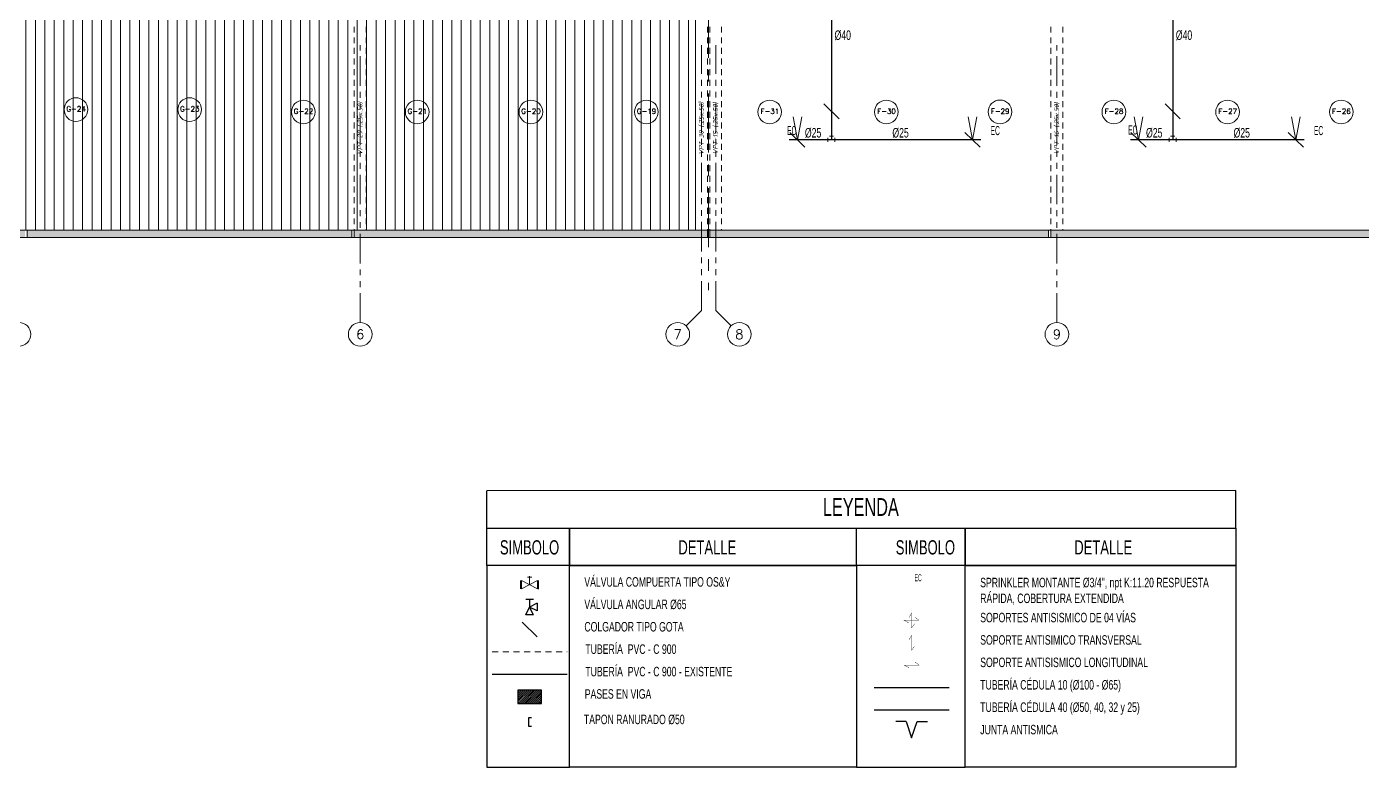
# Model space of a CAD drawing. Header units: millimetres. Extents: x 2085 to 2829, y 1352 to 1631.
# Drawn here: x 2142.4 to 2170.62, y 1431.74 to 1447.39 of the extents above; entities that cross this region are included whole.
import ezdxf
from ezdxf.enums import TextEntityAlignment as Align

# ---------------------------------------------------------------- set-up
doc = ezdxf.new("R2010")
doc.units = ezdxf.units.MM
doc.set_wipeout_variables(frame=1)
for name, pattern in [('CENTER', [2, 1.25, -0.25, 0.25, -0.25]), ('DASHED2', [0.375, 0.25, -0.125]), ('HIDDEN', [0.375, 0.25, -0.125]), ('HIDDEN2', [0.1875, 0.125, -0.0625]), ('PHANTOM', [2.5, 1.25, -0.25, 0.25, -0.25, 0.25, -0.25]), ('PHANTOM2', [1.25, 0.625, -0.125, 0.125, -0.125, 0.125, -0.125])]:
    doc.linetypes.add(name, pattern=pattern)
doc.layers.get('0').update_dxf_attribs({"color": 251, "lineweight": 9})
for name, color, linetype, lineweight in [('000 SOS 911 - ACCESORIOS ACI', 3, 'Continuous', 20), ('000 SOS 911 ACCESORIOS', 3, 'Continuous', 20), ('000 SOS 911 Membrete', 7, 'Continuous', 25), ('000 SOS 911 ROCIADORES', 5, 'Continuous', 25), ('000 SOS 911 SOPORTES ACI', 3, 'Continuous', 25), ('000 SOS 911 TEXTOS ACI', 7, 'Continuous', 9), ('000 SOS 911 TUB. ENTERRADA  ACI', 5, 'DASHED2', 25), ('000 SOS 911 TUBERIA ACI', 3, 'Continuous', 25), ('000 SOS 911 TUBERIA ENTERRADA', 5, 'HIDDEN', 0), ('A-EJES', 251, 'PHANTOM', 9), ('A-ESTRUCTURA-HATCH', 251, 'Continuous', 13), ('A-ESTRUCTURA-PLACAS', 251, 'Continuous', 13), ('A-ESTRUCTURA-VIGAS', 251, 'HIDDEN2', 13), ('A-HATCH', 251, 'Continuous', 9), ('A-LINEAS', 251, 'Continuous', 9), ('A-MUROS', 251, 'Continuous', 9), ('A-NUMERO ESTAC', 251, 'Continuous', 13), ('A-TEXTO-INDICACIONES', 251, 'Continuous', 13)]:
    doc.layers.add(name, color=color, linetype=linetype, lineweight=lineweight)
doc.layers.add('A-ETAPAS', color=251, linetype='Continuous', lineweight=9, plot=False)
doc.layers.add('A_50_Vigas Chata', color=251, linetype='HIDDEN', lineweight=13, plot=False)
doc.styles.add('APPIA -TEXTOS-GENERALES', font='isocp.shx', dxfattribs={"oblique": 15})
doc.styles.add('ESC-50', font='romans.shx', dxfattribs={"width": 0.9, "height": 0.1})
doc.styles.add('PIPE', font='ARIALN.TTF', dxfattribs={"width": 0.8})
doc.styles.add('ROMANS', font='romans.shx', dxfattribs={"width": 0.8})
doc.linetypes.add('Fire-50-Wall', pattern='A,0.5,-0.075,["I",ESC-50,S=1,R=0,X=-0.03,Y=-0.05],-0.05', length=0.625)

# ---------------------------------------------------------------- blocks, each defined once
blk = doc.blocks.new('Soporte Longitudinal')
at = {"layer": '000 SOS 911 SOPORTES ACI', "const_width": 0.02}
blk.add_lwpolyline([(-0.14, -0.149), (-0.405, 0), (0.405, 0), (0.197, 0.164)], dxfattribs=at)
blk = doc.blocks.new('015')
at = {"layer": '000 SOS 911 - ACCESORIOS ACI', "lineweight": 30}
for p, q in [((1808.368, 1494.473), (1808.473, 1494.421)), ((1808.368, 1494.473), (1808.368, 1494.369)), ((1808.42, 1494.525), (1808.525, 1494.525)), ((1808.368, 1494.369), (1808.473, 1494.421)), ((1808.42, 1494.317), (1808.473, 1494.421)), ((1808.42, 1494.317), (1808.525, 1494.317)), ((1808.525, 1494.317), (1808.473, 1494.421))]:
    blk.add_line(p, q, dxfattribs=at)
blk.add_lwpolyline([(1808.473, 1494.525), (1808.473, 1494.421)], dxfattribs=at)
blk = doc.blocks.new('005')
at = {"layer": '000 SOS 911 ACCESORIOS'}
for p, q in [((1806.87, 1494.07), (1806.87, 1494.187)), ((1806.761, 1494.128), (1806.978, 1494.012)), ((1806.978, 1494.128), (1806.761, 1494.012)), ((1806.761, 1494.012), (1806.761, 1494.128)), ((1806.84, 1494.172), (1806.9, 1494.172)), ((1806.978, 1494.012), (1806.978, 1494.128))]:
    blk.add_line(p, q, dxfattribs=at)
blk = doc.blocks.new('002')
at = {"layer": '000 SOS 911 ROCIADORES', "color": 5, "style": 'PIPE', "width": 0.641273}
blk.add_text('EC', height=0.1469, dxfattribs=at).set_placement((2884.569, 1470.262, 0), (2884.719, 1470.262, 0), align=Align.FIT)
blk.add_wipeout([(2884.601, 1470.177), (2884.601, 1470.178), (2884.601, 1470.179), (2884.601, 1470.18), (2884.601, 1470.182), (2884.601, 1470.183), (2884.601, 1470.184), (2884.601, 1470.185), (2884.601, 1470.186), (2884.601, 1470.188), (2884.601, 1470.189), (2884.6, 1470.19), (2884.6, 1470.191), (2884.6, 1470.192), (2884.6, 1470.194), (2884.6, 1470.195), (2884.599, 1470.196), (2884.599, 1470.197), (2884.599, 1470.198), (2884.599, 1470.199), (2884.598, 1470.201), (2884.598, 1470.202), (2884.598, 1470.203), (2884.597, 1470.204), (2884.597, 1470.205), (2884.597, 1470.206), (2884.596, 1470.207), (2884.596, 1470.209), (2884.596, 1470.21), (2884.595, 1470.211), (2884.595, 1470.212), (2884.594, 1470.213), (2884.594, 1470.214), (2884.593, 1470.215), (2884.593, 1470.216), (2884.592, 1470.217), (2884.592, 1470.218), (2884.591, 1470.22), (2884.591, 1470.221), (2884.59, 1470.222), (2884.59, 1470.223), (2884.589, 1470.224), (2884.588, 1470.225), (2884.588, 1470.226), (2884.587, 1470.227), (2884.587, 1470.228), (2884.586, 1470.229), (2884.585, 1470.23), (2884.585, 1470.231), (2884.584, 1470.232), (2884.583, 1470.233), (2884.582, 1470.234), (2884.582, 1470.235), (2884.581, 1470.236), (2884.58, 1470.237), (2884.579, 1470.238), (2884.579, 1470.238), (2884.578, 1470.239), (2884.577, 1470.24), (2884.576, 1470.241), (2884.576, 1470.242), (2884.575, 1470.243), (2884.574, 1470.244), (2884.573, 1470.245), (2884.572, 1470.245), (2884.571, 1470.246), (2884.57, 1470.247), (2884.57, 1470.248), (2884.569, 1470.249), (2884.568, 1470.249), (2884.567, 1470.25), (2884.566, 1470.251), (2884.565, 1470.252), (2884.564, 1470.252), (2884.563, 1470.253), (2884.562, 1470.254), (2884.561, 1470.255), (2884.56, 1470.255), (2884.559, 1470.256), (2884.558, 1470.257), (2884.557, 1470.257), (2884.556, 1470.258), (2884.555, 1470.259), (2884.554, 1470.259), (2884.553, 1470.26), (2884.552, 1470.26), (2884.551, 1470.261), (2884.55, 1470.261), (2884.549, 1470.262), (2884.548, 1470.263), (2884.547, 1470.263), (2884.546, 1470.264), (2884.544, 1470.264), (2884.543, 1470.264), (2884.542, 1470.265), (2884.541, 1470.265), (2884.54, 1470.266), (2884.539, 1470.266), (2884.538, 1470.267), (2884.537, 1470.267), (2884.536, 1470.267), (2884.534, 1470.268), (2884.533, 1470.268), (2884.532, 1470.268), (2884.531, 1470.269), (2884.53, 1470.269), (2884.529, 1470.269), (2884.527, 1470.27), (2884.526, 1470.27), (2884.525, 1470.27), (2884.524, 1470.27), (2884.523, 1470.271), (2884.522, 1470.271), (2884.52, 1470.271), (2884.519, 1470.271), (2884.518, 1470.271), (2884.517, 1470.271), (2884.516, 1470.272), (2884.514, 1470.272), (2884.513, 1470.272), (2884.512, 1470.272), (2884.511, 1470.272), (2884.51, 1470.272), (2884.508, 1470.272), (2884.507, 1470.272), (2884.506, 1470.272), (2884.505, 1470.272), (2884.504, 1470.272), (2884.503, 1470.272), (2884.501, 1470.272), (2884.5, 1470.272), (2884.499, 1470.272), (2884.498, 1470.272), (2884.497, 1470.272), (2884.495, 1470.271), (2884.494, 1470.271), (2884.493, 1470.271), (2884.492, 1470.271), (2884.491, 1470.271), (2884.489, 1470.271), (2884.488, 1470.27), (2884.487, 1470.27), (2884.486, 1470.27), (2884.485, 1470.27), (2884.484, 1470.269), (2884.482, 1470.269), (2884.481, 1470.269), (2884.48, 1470.268), (2884.479, 1470.268), (2884.478, 1470.268), (2884.477, 1470.267), (2884.476, 1470.267), (2884.474, 1470.267), (2884.473, 1470.266), (2884.472, 1470.266), (2884.471, 1470.265), (2884.47, 1470.265), (2884.469, 1470.264), (2884.468, 1470.264), (2884.467, 1470.264), (2884.466, 1470.263), (2884.464, 1470.263), (2884.463, 1470.262), (2884.462, 1470.261), (2884.461, 1470.261), (2884.46, 1470.26), (2884.459, 1470.26), (2884.458, 1470.259), (2884.457, 1470.259), (2884.456, 1470.258), (2884.455, 1470.257), (2884.454, 1470.257), (2884.453, 1470.256), (2884.452, 1470.255), (2884.451, 1470.255), (2884.45, 1470.254), (2884.449, 1470.253), (2884.448, 1470.252), (2884.447, 1470.252), (2884.446, 1470.251), (2884.445, 1470.25), (2884.444, 1470.249), (2884.444, 1470.249), (2884.443, 1470.248), (2884.442, 1470.247), (2884.441, 1470.246), (2884.44, 1470.245), (2884.439, 1470.245), (2884.438, 1470.244), (2884.437, 1470.243), (2884.437, 1470.242), (2884.436, 1470.241), (2884.435, 1470.24), (2884.434, 1470.239), (2884.433, 1470.238), (2884.433, 1470.238), (2884.432, 1470.237), (2884.431, 1470.236), (2884.43, 1470.235), (2884.43, 1470.234), (2884.429, 1470.233), (2884.428, 1470.232), (2884.428, 1470.231), (2884.427, 1470.23), (2884.426, 1470.229), (2884.426, 1470.228), (2884.425, 1470.227), (2884.424, 1470.226), (2884.424, 1470.225), (2884.423, 1470.224), (2884.423, 1470.223), (2884.422, 1470.222), (2884.422, 1470.221), (2884.421, 1470.22), (2884.42, 1470.218), (2884.42, 1470.217), (2884.419, 1470.216), (2884.419, 1470.215), (2884.418, 1470.214), (2884.418, 1470.213), (2884.418, 1470.212), (2884.417, 1470.211), (2884.417, 1470.21), (2884.416, 1470.209), (2884.416, 1470.207), (2884.416, 1470.206), (2884.415, 1470.205), (2884.415, 1470.204), (2884.414, 1470.203), (2884.414, 1470.202), (2884.414, 1470.201), (2884.414, 1470.199), (2884.413, 1470.198), (2884.413, 1470.197), (2884.413, 1470.196), (2884.413, 1470.195), (2884.412, 1470.194), (2884.412, 1470.192), (2884.412, 1470.191), (2884.412, 1470.19), (2884.412, 1470.189), (2884.411, 1470.188), (2884.411, 1470.186), (2884.411, 1470.185), (2884.411, 1470.184), (2884.411, 1470.183), (2884.411, 1470.182), (2884.411, 1470.18), (2884.411, 1470.179), (2884.411, 1470.178), (2884.411, 1470.177), (2884.411, 1470.176), (2884.411, 1470.174), (2884.411, 1470.173), (2884.411, 1470.172), (2884.411, 1470.171), (2884.411, 1470.17), (2884.411, 1470.168), (2884.411, 1470.167), (2884.411, 1470.166), (2884.412, 1470.165), (2884.412, 1470.164), (2884.412, 1470.163), (2884.412, 1470.161), (2884.412, 1470.16), (2884.413, 1470.159), (2884.413, 1470.158), (2884.413, 1470.157), (2884.413, 1470.155), (2884.414, 1470.154), (2884.414, 1470.153), (2884.414, 1470.152), (2884.414, 1470.151), (2884.415, 1470.15), (2884.415, 1470.149), (2884.416, 1470.147), (2884.416, 1470.146), (2884.416, 1470.145), (2884.417, 1470.144), (2884.417, 1470.143), (2884.418, 1470.142), (2884.418, 1470.141), (2884.418, 1470.14), (2884.419, 1470.138), (2884.419, 1470.137), (2884.42, 1470.136), (2884.42, 1470.135), (2884.421, 1470.134), (2884.422, 1470.133), (2884.422, 1470.132), (2884.423, 1470.131), (2884.423, 1470.13), (2884.424, 1470.129), (2884.424, 1470.128), (2884.425, 1470.127), (2884.426, 1470.126), (2884.426, 1470.125), (2884.427, 1470.124), (2884.428, 1470.123), (2884.428, 1470.122), (2884.429, 1470.121), (2884.43, 1470.12), (2884.43, 1470.119), (2884.431, 1470.118), (2884.432, 1470.117), (2884.433, 1470.116), (2884.433, 1470.115), (2884.434, 1470.114), (2884.435, 1470.113), (2884.436, 1470.113), (2884.437, 1470.112), (2884.437, 1470.111), (2884.438, 1470.11), (2884.439, 1470.109), (2884.44, 1470.108), (2884.441, 1470.107), (2884.442, 1470.107), (2884.443, 1470.106), (2884.444, 1470.105), (2884.444, 1470.104), (2884.445, 1470.103), (2884.446, 1470.103), (2884.447, 1470.102), (2884.448, 1470.101), (2884.449, 1470.1), (2884.45, 1470.1), (2884.451, 1470.099), (2884.452, 1470.098), (2884.453, 1470.098), (2884.454, 1470.097), (2884.455, 1470.096), (2884.456, 1470.096), (2884.457, 1470.095), (2884.458, 1470.095), (2884.459, 1470.094), (2884.46, 1470.093), (2884.461, 1470.093), (2884.462, 1470.092), (2884.463, 1470.092), (2884.464, 1470.091), (2884.466, 1470.091), (2884.467, 1470.09), (2884.468, 1470.09), (2884.469, 1470.089), (2884.47, 1470.089), (2884.471, 1470.088), (2884.472, 1470.088), (2884.473, 1470.087), (2884.474, 1470.087), (2884.476, 1470.087), (2884.477, 1470.086), (2884.478, 1470.086), (2884.479, 1470.086), (2884.48, 1470.085), (2884.481, 1470.085), (2884.482, 1470.085), (2884.484, 1470.084), (2884.485, 1470.084), (2884.486, 1470.084), (2884.487, 1470.084), (2884.488, 1470.083), (2884.489, 1470.083), (2884.491, 1470.083), (2884.492, 1470.083), (2884.493, 1470.082), (2884.494, 1470.082), (2884.495, 1470.082), (2884.497, 1470.082), (2884.498, 1470.082), (2884.499, 1470.082), (2884.5, 1470.082), (2884.501, 1470.082), (2884.503, 1470.082), (2884.504, 1470.082), (2884.505, 1470.082), (2884.506, 1470.082), (2884.507, 1470.082), (2884.508, 1470.082), (2884.51, 1470.082), (2884.511, 1470.082), (2884.512, 1470.082), (2884.513, 1470.082), (2884.514, 1470.082), (2884.516, 1470.082), (2884.517, 1470.082), (2884.518, 1470.082), (2884.519, 1470.082), (2884.52, 1470.083), (2884.522, 1470.083), (2884.523, 1470.083), (2884.524, 1470.083), (2884.525, 1470.084), (2884.526, 1470.084), (2884.527, 1470.084), (2884.529, 1470.084), (2884.53, 1470.085), (2884.531, 1470.085), (2884.532, 1470.085), (2884.533, 1470.086), (2884.534, 1470.086), (2884.536, 1470.086), (2884.537, 1470.087), (2884.538, 1470.087), (2884.539, 1470.087), (2884.54, 1470.088), (2884.541, 1470.088), (2884.542, 1470.089), (2884.543, 1470.089), (2884.544, 1470.09), (2884.546, 1470.09), (2884.547, 1470.091), (2884.548, 1470.091), (2884.549, 1470.092), (2884.55, 1470.092), (2884.551, 1470.093), (2884.552, 1470.093), (2884.553, 1470.094), (2884.554, 1470.095), (2884.555, 1470.095), (2884.556, 1470.096), (2884.557, 1470.096), (2884.558, 1470.097), (2884.559, 1470.098), (2884.56, 1470.098), (2884.561, 1470.099), (2884.562, 1470.1), (2884.563, 1470.1), (2884.564, 1470.101), (2884.565, 1470.102), (2884.566, 1470.103), (2884.567, 1470.103), (2884.568, 1470.104), (2884.569, 1470.105), (2884.57, 1470.106), (2884.57, 1470.107), (2884.571, 1470.107), (2884.572, 1470.108), (2884.573, 1470.109), (2884.574, 1470.11), (2884.575, 1470.111), (2884.576, 1470.112), (2884.576, 1470.113), (2884.577, 1470.113), (2884.578, 1470.114), (2884.579, 1470.115), (2884.579, 1470.116), (2884.58, 1470.117), (2884.581, 1470.118), (2884.582, 1470.119), (2884.582, 1470.12), (2884.583, 1470.121), (2884.584, 1470.122), (2884.585, 1470.123), (2884.585, 1470.124), (2884.586, 1470.125), (2884.587, 1470.126), (2884.587, 1470.127), (2884.588, 1470.128), (2884.588, 1470.129), (2884.589, 1470.13), (2884.59, 1470.131), (2884.59, 1470.132), (2884.591, 1470.133), (2884.591, 1470.134), (2884.592, 1470.135), (2884.592, 1470.136), (2884.593, 1470.137), (2884.593, 1470.138), (2884.594, 1470.14), (2884.594, 1470.141), (2884.595, 1470.142), (2884.595, 1470.143), (2884.596, 1470.144), (2884.596, 1470.145), (2884.596, 1470.146), (2884.597, 1470.147), (2884.597, 1470.149), (2884.597, 1470.15), (2884.598, 1470.151), (2884.598, 1470.152), (2884.598, 1470.153), (2884.599, 1470.154), (2884.599, 1470.155), (2884.599, 1470.157), (2884.599, 1470.158), (2884.6, 1470.159), (2884.6, 1470.16), (2884.6, 1470.161), (2884.6, 1470.163), (2884.6, 1470.164), (2884.601, 1470.165), (2884.601, 1470.166), (2884.601, 1470.167), (2884.601, 1470.168), (2884.601, 1470.17), (2884.601, 1470.171), (2884.601, 1470.172), (2884.601, 1470.173), (2884.601, 1470.174), (2884.601, 1470.176)]).translate(0, 0, 0).dxf.layer = '000 SOS 911 ROCIADORES'
blk = doc.blocks.new('003')
at = {"layer": '000 SOS 911 ROCIADORES', "xscale": 1.3, "yscale": 1.3, "zscale": 1.3}
blk.add_blockref('002', (-841.839, -416.766, 0), dxfattribs=at)
blk = doc.blocks.new('007')
at = {"layer": '000 SOS 911 - ACCESORIOS ACI'}
for q in [(26830.838, -4054.765, 0), (26831.022, -4054.765, 0)]:
    blk.add_line((26830.93, -4055.252, 0), q, dxfattribs=at)
blk = doc.blocks.new('ACCS.ELBOW.90')
at = {"layer": '000 SOS 911 - ACCESORIOS ACI', "color": 100}
for p, q in [((0.098, 0.168), (-0.098, 0.168)), ((0.168, -0.098), (0.168, 0.098))]:
    blk.add_line(p, q, dxfattribs=at)
at = {"layer": '000 SOS 911 - ACCESORIOS ACI', "color": 9}
for p in [(0, 0.168), (0.168, 0)]:
    blk.add_line(p, (0, 0), dxfattribs=at)
blk = doc.blocks.new('JUNTA ANTI')
at = {"layer": '000 SOS 911 TUBERIA ACI', "color": 1}
for p, q in [((157.274, 103.304, 0), (157.03, 104.042, 0)), ((157.522, 104.042, 0), (157.274, 103.304, 0))]:
    blk.add_line(p, q, dxfattribs=at)
at = {"layer": '000 SOS 911 TUBERIA ACI', "color": 1, "ltscale": 0.25, "elevation": 0}
for points in [[(157.026, 104.042), (156.554, 104.042)], [(157.522, 104.042), (157.994, 104.042)]]:
    blk.add_lwpolyline(points, dxfattribs=at)
blk = doc.blocks.new('PASE EN VIGA')
at = {"layer": '000 SOS 911 TUB. ENTERRADA  ACI'}
h = blk.add_hatch(dxfattribs=at)
h.set_pattern_fill('ANSI31', color=6, scale=0.0046)
h.paths.add_polyline_path([(2188.783, 1180.57), (2188.783, 1180.71), (2188.533, 1180.71), (2188.533, 1180.57)])
at = {"layer": '000 SOS 911 TUB. ENTERRADA  ACI', "color": 6, "linetype": 'ByBlock'}
blk.add_lwpolyline([(2188.533, 1180.57), (2188.783, 1180.57), (2188.783, 1180.71), (2188.533, 1180.71)], close=True, dxfattribs=at)
blk = doc.blocks.new('EST P2')
at = {"layer": 'A-ESTRUCTURA-HATCH'}
h = blk.add_hatch(color=256, dxfattribs=at)
h.dxf.hatch_style = 1
h.paths.add_polyline_path([(-19.425, 5.95), (-23.374, 5.95), (-23.374, 5), (-25.49, 5), (-25.49, 4.85), (-23.224, 4.85), (-23.224, 5.75), (-19.575, 5.75), (-19.575, 4.85), (-18.03, 4.85), (-18.03, 5), (-19.425, 5)])
h.paths.add_polyline_path([(-25.54, 5), (-32.4, 5), (-32.4, 4.85), (-25.54, 4.85)])
h.paths.add_polyline_path([(-32.45, 5), (-39.91, 5), (-39.91, 4.85), (-32.45, 4.85)])
h.paths.add_polyline_path([(-39.96, 5), (-44.735, 5), (-44.735, 4.85), (-39.96, 4.85)])
h.paths.add_polyline_path([(-44.785, 5.05), (-45.035, 5.05), (-45.035, 0.15), (-47.24, 0.15), (-47.24, -0.15), (-44.785, -0.15)])
h.paths.add_polyline_path([(-46.99, -0.2), (-47.24, -0.2), (-47.24, -6.1), (-46.99, -6.1)])
h.paths.add_polyline_path([(-46.99, -6.15), (-47.24, -6.15), (-47.24, -11.4), (-46.99, -11.4)])
h.paths.add_polyline_path([(-39.96, -11.15), (-46.94, -11.15), (-46.94, -11.3), (-39.96, -11.3)])
h.paths.add_polyline_path([(-32.45, -11.15), (-39.91, -11.15), (-39.91, -11.3), (-32.45, -11.3)])
h.paths.add_polyline_path([(-25.54, -11.15), (-32.4, -11.15), (-32.4, -11.3), (-25.54, -11.3)])
h.paths.add_polyline_path([(-18.03, -11.15), (-25.49, -11.15), (-25.49, -11.3), (-18.03, -11.3)])
h.paths.add_polyline_path([(-11.12, -11.15), (-17.98, -11.15), (-17.98, -11.3), (-11.12, -11.3)])
h.paths.add_polyline_path([(-3.61, -11.15), (-11.07, -11.15), (-11.07, -11.3), (-3.61, -11.3)])
h.paths.add_polyline_path([(3.6, -11.15), (-3.56, -11.15), (-3.56, -11.3), (3.6, -11.3)])
h.paths.add_polyline_path([(12.2, -11.15), (3.65, -11.15), (3.65, -11.3), (12.2, -11.3)])
h.paths.add_polyline_path([(18.02, -11.15), (12.25, -11.15), (12.25, -11.3), (18.02, -11.3)])
h.paths.add_polyline_path([(23.02, -11.15), (18.07, -11.15), (18.07, -11.3), (23.02, -11.3)])
h.paths.add_polyline_path([(30.23, -11.15), (23.07, -11.15), (23.07, -11.3), (30.23, -11.3)])
h.paths.add_polyline_path([(35.53, -11.15), (30.28, -11.15), (30.28, -11.3), (35.53, -11.3)])
h.paths.add_polyline_path([(43.04, -11.15), (35.58, -11.15), (35.58, -11.3), (43.04, -11.3)])
h.paths.add_polyline_path([(49.95, -11.15), (43.09, -11.15), (43.09, -11.3), (49.95, -11.3)])
h.paths.add_polyline_path([(57.46, -11.15), (50, -11.15), (50, -11.3), (57.46, -11.3)])
h.paths.add_polyline_path([(64.37, -11.15), (57.51, -11.15), (57.51, -11.3), (64.37, -11.3)])
h.paths.add_polyline_path([(71.88, -11.15), (64.42, -11.15), (64.42, -11.3), (71.88, -11.3)])
h.paths.add_polyline_path([(59.801, -0.15), (60.001, -0.15, -0.616916), (65.272, 2.496), (65.272, -0.15), (65.422, -0.15), (65.422, 2.378, -0.221665), (66.601, -0.15), (66.801, -0.15, 0.99999)], flags=0)
h.paths.add_polyline_path([(72.801, -0.15), (73.001, -0.15, 1), (53.601, -0.15), (53.801, -0.15, -1)])
h.paths.add_polyline_path([(53.376, 5), (51.865, 5), (51.865, 4.85), (53.376, 4.85)])
h.paths.add_polyline_path([(51.865, 5), (47.915, 5), (47.915, -0.15), (50.25, -0.15), (50.25, 0), (48.065, 0), (48.065, 2.05), (50.015, 2.05), (50.015, 2.2), (48.065, 2.2), (48.065, 4.85), (51.715, 4.85), (51.715, 1.9), (51.865, 1.9), (51.865, 4.85), (51.865, 4.85)])
h.paths.add_polyline_path([(47.865, 5), (43.09, 5), (43.09, 4.85), (47.865, 4.85)])
h.paths.add_polyline_path([(43.04, 5), (35.58, 5), (35.58, 4.85), (43.04, 4.85)])
h.paths.add_polyline_path([(32.726, 5.95), (28.776, 5.95), (28.776, 5), (23.07, 5), (23.07, 4.85), (28.926, 4.85), (28.926, 5.75), (32.576, 5.75), (32.576, 4.85), (35.53, 4.85), (35.53, 5), (32.726, 5)])
h.paths.add_polyline_path([(23.02, 5), (18.07, 5), (18.07, 4.85), (23.02, 4.85)])
h.paths.add_polyline_path([(18.02, 5), (12.25, 5), (12.25, 4.85), (18.02, 4.85)])
h.paths.add_polyline_path([(12.2, 5), (5.876, 5), (5.876, 4.85), (12.2, 4.85)])
h.paths.add_polyline_path([(3.775, 5), (-3.56, 5), (-3.56, 4.85), (-0.175, 4.85), (-0.175, -0.151), (1.925, -0.151), (1.925, 0), (-0.025, 0), (-0.025, 2.05), (3.775, 2.05), (3.775, 2.2), (-0.025, 2.2), (-0.025, 4.85), (3.625, 4.85), (3.625, 3.2), (3.775, 3.2)])
h.paths.add_polyline_path([(-3.61, 5), (-11.07, 5), (-11.07, 4.85), (-3.61, 4.85)])
h.paths.add_polyline_path([(-11.12, 5), (-17.98, 5), (-17.98, 4.85), (-11.12, 4.85)])
at = {"layer": 'A-ESTRUCTURA-PLACAS'}
for points in [[(-11.12, -11.3), (-17.98, -11.3), (-17.98, -11.15)], [(-17.98, -11.15), (-11.12, -11.15), (-11.12, -11.3)], [(-11.07, -11.3), (-11.07, -11.15), (-3.61, -11.15), (-3.61, -11.3), (-11.07, -11.3)]]:
    blk.add_lwpolyline(points, dxfattribs=at)
for points in [[(3.6, -11.3), (-3.56, -11.3), (-3.56, -11.15), (3.6, -11.15)], [(12.2, -11.3), (3.65, -11.3), (3.65, -11.15), (12.2, -11.15)]]:
    blk.add_lwpolyline(points, close=True, dxfattribs=at)
at = {"layer": 'A-ESTRUCTURA-VIGAS'}
for points in [[(-11.07, -6.85), (-11.07, -11.15)], [(-10.82, -6.85), (-10.82, -11.15)], [(-3.86, -6.85), (-3.86, -11.15)], [(-3.61, -6.85), (-3.61, -11.15)], [(-3.56, -6.85), (-3.56, -11.15)], [(-3.31, -6.85), (-3.31, -11.15)], [(3.65, -6.85), (3.65, -11.15)], [(3.9, -6.85), (3.9, -11.15)]]:
    blk.add_lwpolyline(points, dxfattribs=at)
at = {"layer": 'A_50_Vigas Chata', "char_height": 0.1, "attachment_point": 5, "rotation": 90, "style": 'APPIA -TEXTOS-GENERALES'}
for s, insert in [('VPT-29 (.25x.50)', (-10.945, -9)), ('VPT-30 (.25x.50)', (-3.735, -9)), ('VPT-15 (.25x.50)', (-3.435, -9)), ('VPT-16 (.25x.50)', (3.775, -9))]:
    blk.add_mtext(s, dxfattribs=dict(at, insert=insert))
blk = doc.blocks.new('EJES 1P')
at = {"layer": 'A-EJES', "linetype": 'PHANTOM2'}
for p, q in [((40.951, -18.221), (41.274, -17.898)), ((41.898, -18.221), (41.574, -17.898))]:
    blk.add_line(p, q, dxfattribs=at)
for points in [[(34.064, -18.151), (34.064, -12.292)], [(41.274, -17.898), (41.274, -12.292)], [(41.574, -17.898), (41.574, -12.292)], [(48.784, -18.151), (48.784, -12.292)]]:
    blk.add_lwpolyline(points, dxfattribs=at)
at = {"layer": 'A-EJES', "linetype": 'Continuous'}
for centre in [(26.854, -18.398), (34.064, -18.398), (40.774, -18.398), (42.074, -18.398), (48.784, -18.398)]:
    blk.add_circle(centre, 0.25, dxfattribs=at)
at = {"layer": 'A-EJES', "linetype": 'Continuous', "style": 'ROMANS'}
for s, p in [('6', (34.064, -18.398)), ('7', (40.774, -18.398)), ('8', (42.074, -18.398)), ('9', (48.784, -18.398))]:
    blk.add_text(s, height=0.2, dxfattribs=at).set_placement(p, align=Align.MIDDLE_CENTER)
blk = doc.blocks.new('EJE')
at = {"linetype": 'Continuous'}
blk.add_circle((0, 0), 0.5, dxfattribs=at)
at = {"layer": 'A-TEXTO-INDICACIONES', "style": 'ROMANS'}
blk.add_attdef('EJE', text='', height=0.22, rotation=0, dxfattribs=at).set_placement((0.007, 0.028), align=Align.MIDDLE_CENTER)

msp = doc.modelspace()

# ---------------------------------------------------------------- hatches: boundary and pattern name
at = {"layer": 'A-HATCH'}
h = msp.add_hatch(dxfattribs=at)
h.set_pattern_fill('_USER', color=256, scale=0.2, angle=90, pattern_type=0)
h.set_pattern_definition([(90, (2156.78018, 1451.08745), (-0.2, 1e-17), [])])
h.paths.add_polyline_path([(2125.41, 1459.088), (2125.41, 1443.088), (2156.53, 1443.088), (2156.53, 1459.088)])

# ---------------------------------------------------------------- linework, layer by layer
at = {"layer": '000 SOS 911 - ACCESORIOS ACI'}
for p, q in [((2159.561, 1445.445), (2159.24, 1445.756)), ((2166.771, 1445.445), (2166.45, 1445.755)), ((2158.842, 1444.844), (2158.522, 1445.155)), ((2162.542, 1444.844), (2162.222, 1445.155)), ((2166.051, 1444.844), (2165.73, 1445.155)), ((2169.374, 1444.844), (2169.054, 1445.155))]:
    msp.add_line(p, q, dxfattribs=at)
at = {"layer": '000 SOS 911 ACCESORIOS', "elevation": 0}
for points in [[(2152.832, 1435.692), (2152.831, 1435.511)], [(2153.212, 1435.691), (2153.211, 1435.509)]]:
    msp.add_lwpolyline(points, dxfattribs=at)
at = {"layer": '000 SOS 911 Membrete', "elevation": 0}
for points in [[(2152.121, 1436.796), (2167.945, 1436.797), (2167.945, 1437.587), (2152.121, 1437.586)], [(2152.121, 1436.797), (2152.121, 1437.586)]]:
    msp.add_lwpolyline(points, dxfattribs=at)
for points in [[(2153.865, 1436.007), (2152.121, 1436.007), (2152.121, 1436.797), (2153.865, 1436.797)], [(2153.865, 1436.797), (2162.23, 1436.797), (2162.23, 1436.007), (2153.865, 1436.007)], [(2162.23, 1436.007), (2159.93, 1436.007), (2159.93, 1436.797), (2162.23, 1436.797)], [(2162.23, 1436.797), (2167.945, 1436.797), (2167.945, 1436.007), (2162.23, 1436.007)], [(2152.121, 1431.743), (2153.865, 1431.743), (2153.865, 1436.007), (2152.121, 1436.007)], [(2153.865, 1436.007), (2159.93, 1436.007), (2159.931, 1431.744), (2153.865, 1431.743)], [(2159.931, 1431.744), (2162.23, 1431.744), (2162.23, 1436.007), (2159.93, 1436.007)], [(2162.23, 1436.007), (2167.945, 1436.007), (2167.946, 1431.744), (2162.23, 1431.744)]]:
    msp.add_lwpolyline(points, close=True, dxfattribs=at)
at = {"layer": '000 SOS 911 TUB. ENTERRADA  ACI', "linetype": 'Fire-50-Wall', "lineweight": 30, "elevation": 0}
msp.add_lwpolyline([(2152.234, 1433.707), (2153.814, 1433.707)], dxfattribs=at)
at = {"layer": '000 SOS 911 TUBERIA ACI'}
msp.add_line((2153.184, 1434.499, 0), (2152.864, 1434.809, 0), dxfattribs=at)
for points in [[(2159.401, 1457.15), (2159.401, 1445)], [(2166.611, 1457.149), (2166.611, 1444.999)], [(2162.682, 1445), (2158.382, 1445)], [(2169.514, 1445), (2165.591, 1445)], [(2153.067, 1432.602), (2153.008, 1432.602), (2153.008, 1432.793), (2153.067, 1432.793)]]:
    msp.add_lwpolyline(points, dxfattribs=at)
at = {"layer": '000 SOS 911 TUBERIA ACI', "elevation": 0}
for points in [[(2160.306, 1433.428), (2161.885, 1433.428)], [(2160.306, 1432.955), (2161.885, 1432.955)]]:
    msp.add_lwpolyline(points, dxfattribs=at)
at = {"layer": '000 SOS 911 TUBERIA ENTERRADA', "linetype": 'HIDDEN2', "elevation": 0}
msp.add_lwpolyline([(2152.234, 1434.181), (2153.814, 1434.181)], dxfattribs=at)
at = {"layer": 'A-ETAPAS', "linetype": 'CENTER'}
msp.add_line((2156.805, 1463.98), (2156.805, 1441.825), dxfattribs=at)
at = {"layer": 'A-ETAPAS', "color": 4, "linetype": 'CENTER'}
msp.add_line((2156.806, 1463.98), (2156.806, 1441.825), dxfattribs=at)
at = {"layer": 'A-LINEAS'}
msp.add_lwpolyline([(2125.41, 1459.088), (2125.41, 1443.088), (2156.53, 1443.088), (2156.53, 1459.088)], close=True, dxfattribs=at)
at = {"layer": 'A-MUROS'}
for p, q in [((2232.266, 1443.088), (2113.4, 1443.088)), ((2113.4, 1442.938), (2232.266, 1442.938))]:
    msp.add_line(p, q, dxfattribs=at)

# ---------------------------------------------------------------- block references
for name, p in [('EJES 1P', (2115.381, 1459.288)), ('EST P2', (2160.39, 1454.238))]:
    msp.add_blockref(name, p)
at = {"layer": '000 SOS 911 - ACCESORIOS ACI'}
for p, xscale, yscale, zscale, rotation in [((2159.401, 1445), -0.4394526855468784, 0.4394526855468736, 0.4394526855468736, 359.9974143215402), ((2159.401, 1445), 0.4394526855468785, 0.4394526855468785, 0.4394526855468785, 0.002585678459824783), ((2166.611, 1444.999), -0.4394526855468784, 0.4394526855468736, 0.4394526855468736, 359.9974143215402), ((2166.611, 1444.999), 0.4394526855468785, 0.4394526855468785, 0.4394526855468785, 0.002585678459824783)]:
    msp.add_blockref('ACCS.ELBOW.90', p, dxfattribs=dict(at, xscale=xscale, yscale=yscale, zscale=zscale, rotation=rotation))
at = {"layer": '000 SOS 911 ACCESORIOS'}
for p in [(-24672.248, 5500.252, 0), (-24668.548, 5500.252, 0), (-24665.039, 5500.252, 0), (-24661.716, 5500.252, 0)]:
    msp.add_blockref('007', p, dxfattribs=at)
at = {"layer": '000 SOS 911 ACCESORIOS', "xscale": 1.560371944063234, "yscale": 1.560371944063234, "zscale": 1.560371944063234, "rotation": 359.8327714372416}
msp.add_blockref('005', (-673.159, -887.465, 0), dxfattribs=at)
at = {"layer": '000 SOS 911 ACCESORIOS', "xscale": -1.546875, "yscale": 1.546875, "zscale": 1.546875}
msp.add_blockref('015', (4950.504, -876.555, 0), dxfattribs=at)
at = {"layer": '000 SOS 911 SOPORTES ACI', "xscale": 0.384521484375, "yscale": 0.384521484375, "zscale": 0.384521484375, "rotation": 270}
for p in [(2161.095, 1434.848, 0), (2161.095, 1434.375, 0)]:
    msp.add_blockref('Soporte Longitudinal', p, dxfattribs=at)
at = {"layer": '000 SOS 911 SOPORTES ACI', "xscale": 0.384521484375, "yscale": 0.384521484375, "zscale": 0.384521484375}
for p in [(2161.095, 1434.848, 0), (2161.095, 1433.902, 0)]:
    msp.add_blockref('Soporte Longitudinal', p, dxfattribs=at)
at = {"layer": '000 SOS 911 TUB. ENTERRADA  ACI', "xscale": 2, "yscale": 2, "zscale": 2}
msp.add_blockref('PASE EN VIGA', (-2224.289, -928.047, 0), dxfattribs=at)
at = {"layer": '000 SOS 911 TUBERIA ACI', "color": 4, "xscale": -0.46875, "yscale": 0.46875, "zscale": 0.46875}
msp.add_blockref('JUNTA ANTI', (2234.818, 1383.941, 0), dxfattribs=at)
at = {"layer": 'A-NUMERO ESTAC', "xscale": 0.5, "yscale": 0.5, "zscale": 0.5}
for p, values in [((2143.438, 1445.637), {'EJE': 'G-24'}), ((2145.84, 1445.637), {'EJE': 'G-23'}), ((2148.242, 1445.587), {'EJE': 'G-22'}), ((2150.648, 1445.587), {'EJE': 'G-21'}), ((2153.05, 1445.587), {'EJE': 'G-20'}), ((2155.49, 1445.587), {'EJE': 'G-19'}), ((2158.096, 1445.587), {'EJE': 'F-31'}), ((2160.561, 1445.587), {'EJE': 'F-30'}), ((2162.963, 1445.588), {'EJE': 'F-29'}), ((2165.368, 1445.587), {'EJE': 'F-28'}), ((2167.771, 1445.587), {'EJE': 'F-27'}), ((2170.173, 1445.587), {'EJE': 'F-26'})]:
    msp.add_blockref('EJE', p, dxfattribs=at).add_auto_attribs(values)

# ---------------------------------------------------------------- texts
at = {"layer": '000 SOS 911 TEXTOS ACI', "attachment_point": 1, "style": 'PIPE'}
for s, width, heights, insert, char_height in [('%%C40', 0.551, [0.0124], (2159.467, 1447.309, 0), 0.2), ('%%C40', 0.551, [0.0124], (2166.677, 1447.309, 0), 0.2), ('%%C25', 0.551, [0.0124], (2158.84, 1445.247, 0), 0.2), ('%%C25', 0.551, [0.0124], (2160.688, 1445.247, 0), 0.2), ('%%C25', 0.551, [0.0124], (2166.048, 1445.247, 0), 0.2), ('%%C25', 0.551, [0.0124], (2167.897, 1445.247, 0), 0.2), ('LEYENDA', 1.48192, [0], (2159.22, 1437.429, 0), 0.3752), ('SIMBOLO', 1.48192, [0], (2152.396, 1436.539, 0), 0.3), ('DETALLE', 1.48192, [0], (2156.168, 1436.539, 0), 0.3), ('SIMBOLO', 1.48192, [0], (2160.76, 1436.539, 0), 0.3), ('DETALLE', 1.48192, [0], (2164.532, 1436.539, 0), 0.3), ('VÁLVULA COMPUERTA TIPO OS&Y', 4.43217, [0], (2154.18, 1435.759, 0), 0.2), ('\\A1;SPRINKLER MONTANTE %%C3/4", npt K:11.20 RESPUESTA RÁPIDA, COBERTURA EXTENDIDA', 4.96453, [0], (2162.544, 1435.746, 0), 0.2), ('VÁLVULA ANGULAR %%C65', 3.52709, [0], (2154.18, 1435.285, 0), 0.2), ('SOPORTES ANTISISMICO DE 04 VÍAS', 3.80759, [0], (2162.545, 1435.006, 0), 0.2), ('COLGADOR TIPO GOTA', 2.902, [0], (2154.181, 1434.812, 0), 0.2), ('TUBERÍA  PVC - C 900', 3.54431, [0], (2154.201, 1434.339, 0), 0.2), ('SOPORTE ANTISIMICO TRANSVERSAL', 3.47536, [0], (2162.545, 1434.533, 0), 0.2), ('TUBERÍA  PVC - C 900 - EXISTENTE', 3.54431, [0], (2154.201, 1433.865, 0), 0.2), ('SOPORTE ANTISISMICO LONGITUDINAL', 3.54431, [0], (2162.545, 1434.06, 0), 0.2), ('TUBERÍA CÉDULA 10 (%%C100 - %%C65)', 3.54431, [0], (2162.545, 1433.586, 0), 0.2), ('PASES EN VIGA', 3.54431, [0], (2154.189, 1433.392, 0), 0.2), ('TUBERÍA CÉDULA 40 (%%C50, 40, 32 y 25)', 3.54431, [0], (2162.545, 1433.113, 0), 0.2), ('TAPON RANURADO Ø50', 3.54431, [0], (2154.171, 1432.855, 0), 0.2), ('JUNTA ANTISMICA', 3.54431, [0], (2162.545, 1432.639, 0), 0.2)]:
    msp.add_mtext_dynamic_manual_height_columns(s, width=width, gutter_width=1.915, heights=heights, dxfattribs=dict(at, insert=insert, char_height=char_height))

# ---------------------------------------------------------------- next in the draw order: block references
at = {"layer": '000 SOS 911 ROCIADORES'}
for name, p in [('003', (-749.636, -49.476)), ('003', (-745.336, -49.476)), ('003', (-742.429, -49.464)), ('003', (-738.504, -49.476)), ('002', (-723.411, -34.588, 0))]:
    msp.add_blockref(name, p, dxfattribs=at)

doc.saveas('drawing.dxf')
